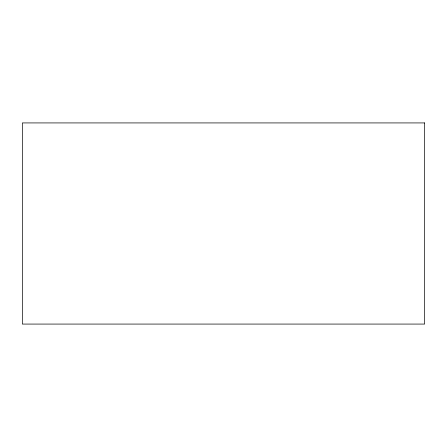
<?xml version="1.0" encoding="UTF-8"?>
<svg xmlns="http://www.w3.org/2000/svg" width="447" height="447" viewBox="0 0 447 447"><rect width="100%" height="100%" fill="white"/><g stroke="black" fill="none" stroke-linecap="round" stroke-linejoin="round"><path stroke-width="0.67" d="M424.65 122.925L22.35 122.925L22.35 324.075L424.65 324.075L424.65 122.925"/></g></svg>
